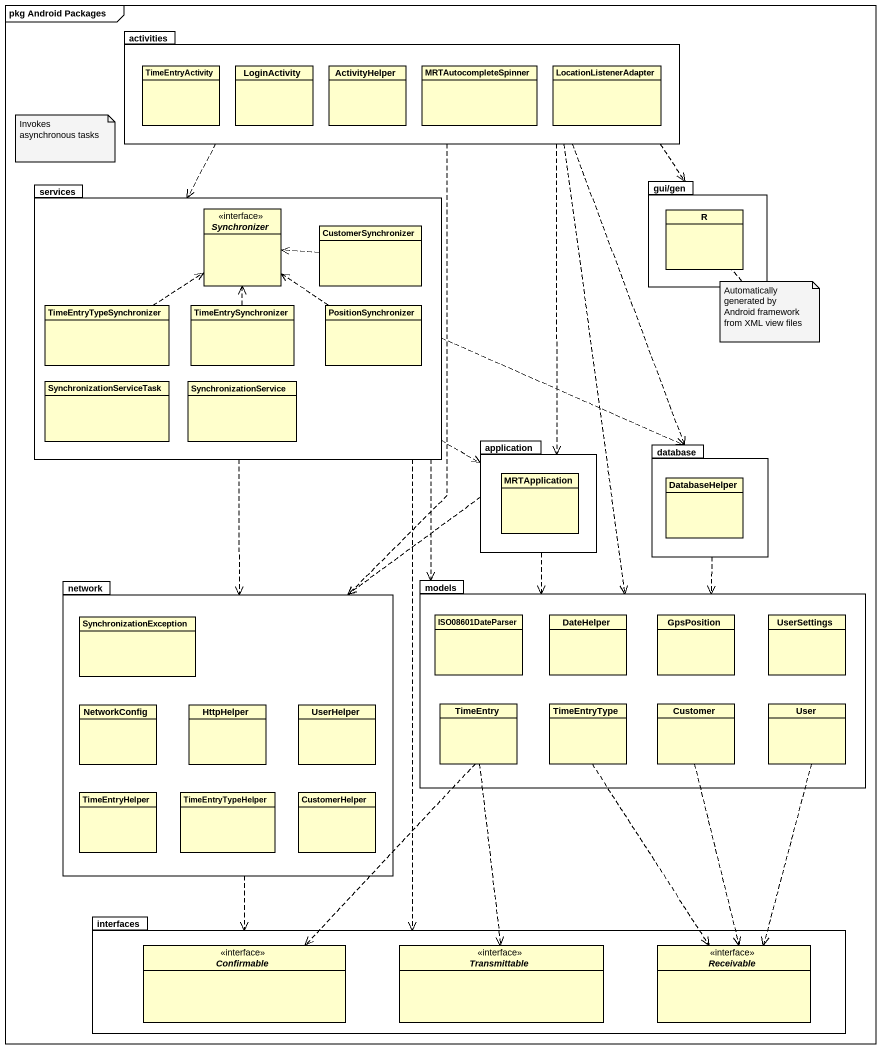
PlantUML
@startuml
mainframe pkg Android Packages
hide circle
hide empty members
package activities {
  class TimeEntryActivity
  class LoginActivity
  class ActivityHelper
  class MRTAutocompleteSpinner
  class LocationListenerAdapter
}
package services {
  interface Synchronizer <<interface>>
  class CustomerSynchronizer
  class TimeEntryTypeSynchronizer
  class TimeEntrySynchronizer
  class PositionSynchronizer
  class SynchronizationServiceTask
  class SynchronizationService
}
package "gui/gen" as gui_gen {
  class R
}
package application {
  class MRTApplication
}
package "database" as database_ {
  class DatabaseHelper
}
package "network" as network_ {
  class SynchronizationException
  class NetworkConfig
  class HttpHelper
  class UserHelper
  class TimeEntryHelper
  class TimeEntryTypeHelper
  class CustomerHelper
}
package models {
  class ISO08601DateParser
  class DateHelper
  class GpsPosition
  class UserSettings
  class TimeEntry
  class TimeEntryType
  class Customer
  class User
}
package interfaces {
  interface Confirmable <<interface>>
  interface Transmittable <<interface>>
  interface Receivable <<interface>>
}
activities ..> services
activities .right.> gui_gen
activities ..> application
activities ..> database_
activities ..> network_
activities ..> models
services .right.> application
services .right.> database_
services ..> network_
services ..> models
services ..> interfaces
CustomerSynchronizer .left.> Synchronizer
TimeEntryTypeSynchronizer .up.> Synchronizer
TimeEntrySynchronizer .up.> Synchronizer
PositionSynchronizer .up.> Synchronizer
application ..> network_
application ..> models
database_ ..> models
network_ ..> interfaces
TimeEntry ..> Confirmable
TimeEntry ..> Transmittable
TimeEntryType ..> Receivable
Customer ..> Receivable
User ..> Receivable
note as N1
  Invokes asynchronous tasks
end note
note bottom of R : Automatically generated by Android framework from XML view files
@enduml
